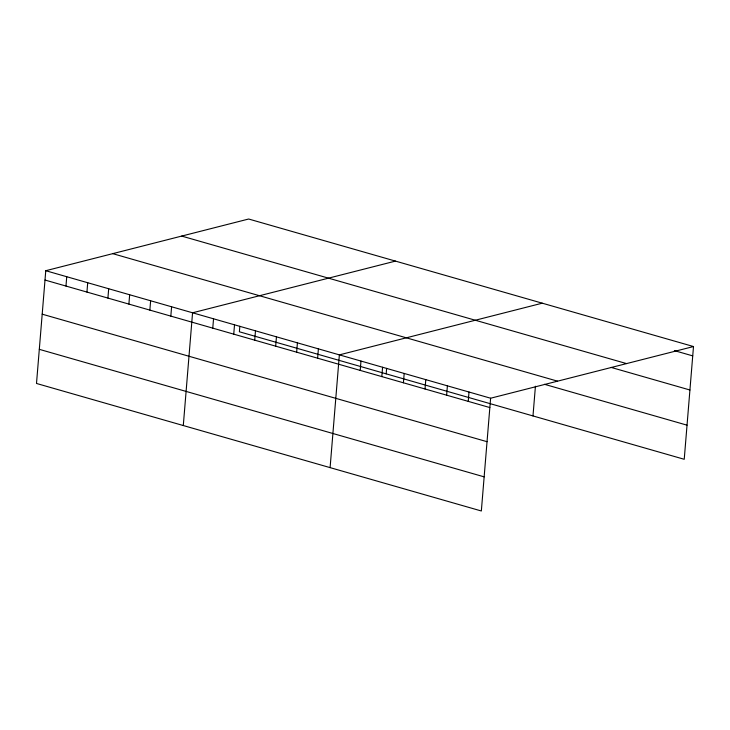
<?xml version="1.0" encoding="UTF-8"?>
<svg xmlns="http://www.w3.org/2000/svg" width="730" height="730" viewBox="0 0 730 730"><rect width="100%" height="100%" fill="white"/><g stroke="black" fill="none" stroke-linecap="round" stroke-linejoin="round"><path stroke-width="1.09" d="M693.5 346.54L248.656 219.018L45.771 270.711L36.5 383.46L481.344 510.982L490.615 398.224L693.5 346.54L684.229 459.289L239.385 331.776L239.841 326.274M65.974 286.06L66.74 276.716M86.943 292.073L87.71 282.729M107.912 298.086L108.688 288.742M128.891 304.091L129.657 294.756M149.86 310.104L150.626 300.769M170.829 316.117L171.596 306.773M183.294 425.544L192.565 312.787L395.459 261.103M212.768 328.144L213.543 318.8M233.746 334.148L234.512 324.813M254.715 340.162L255.482 330.827M275.685 346.175L276.451 336.831M296.654 352.188L297.42 342.845M317.623 358.202L318.399 348.858M330.097 467.62L339.368 354.871L542.253 303.187M360.209 370.402L360.976 361.067M381.808 376.598L382.584 367.254M386.188 373.851L386.635 368.349M403.416 382.794L404.183 373.45M425.024 388.98L425.791 379.646M446.632 395.176L447.399 385.841M468.24 401.372L469.007 392.028M532.982 415.936L535.428 386.216M674.365 350.619L692.733 355.884M181.706 236.082L626.55 363.595M611.065 367.4L689.923 390.002M112.721 253.648L557.565 381.17M544.434 384.29L687.039 425.17M45.771 270.711L490.615 398.224M45.005 280.046L489.848 407.568M42.194 314.174L487.038 441.696M39.301 349.332L484.145 476.854"/></g></svg>
